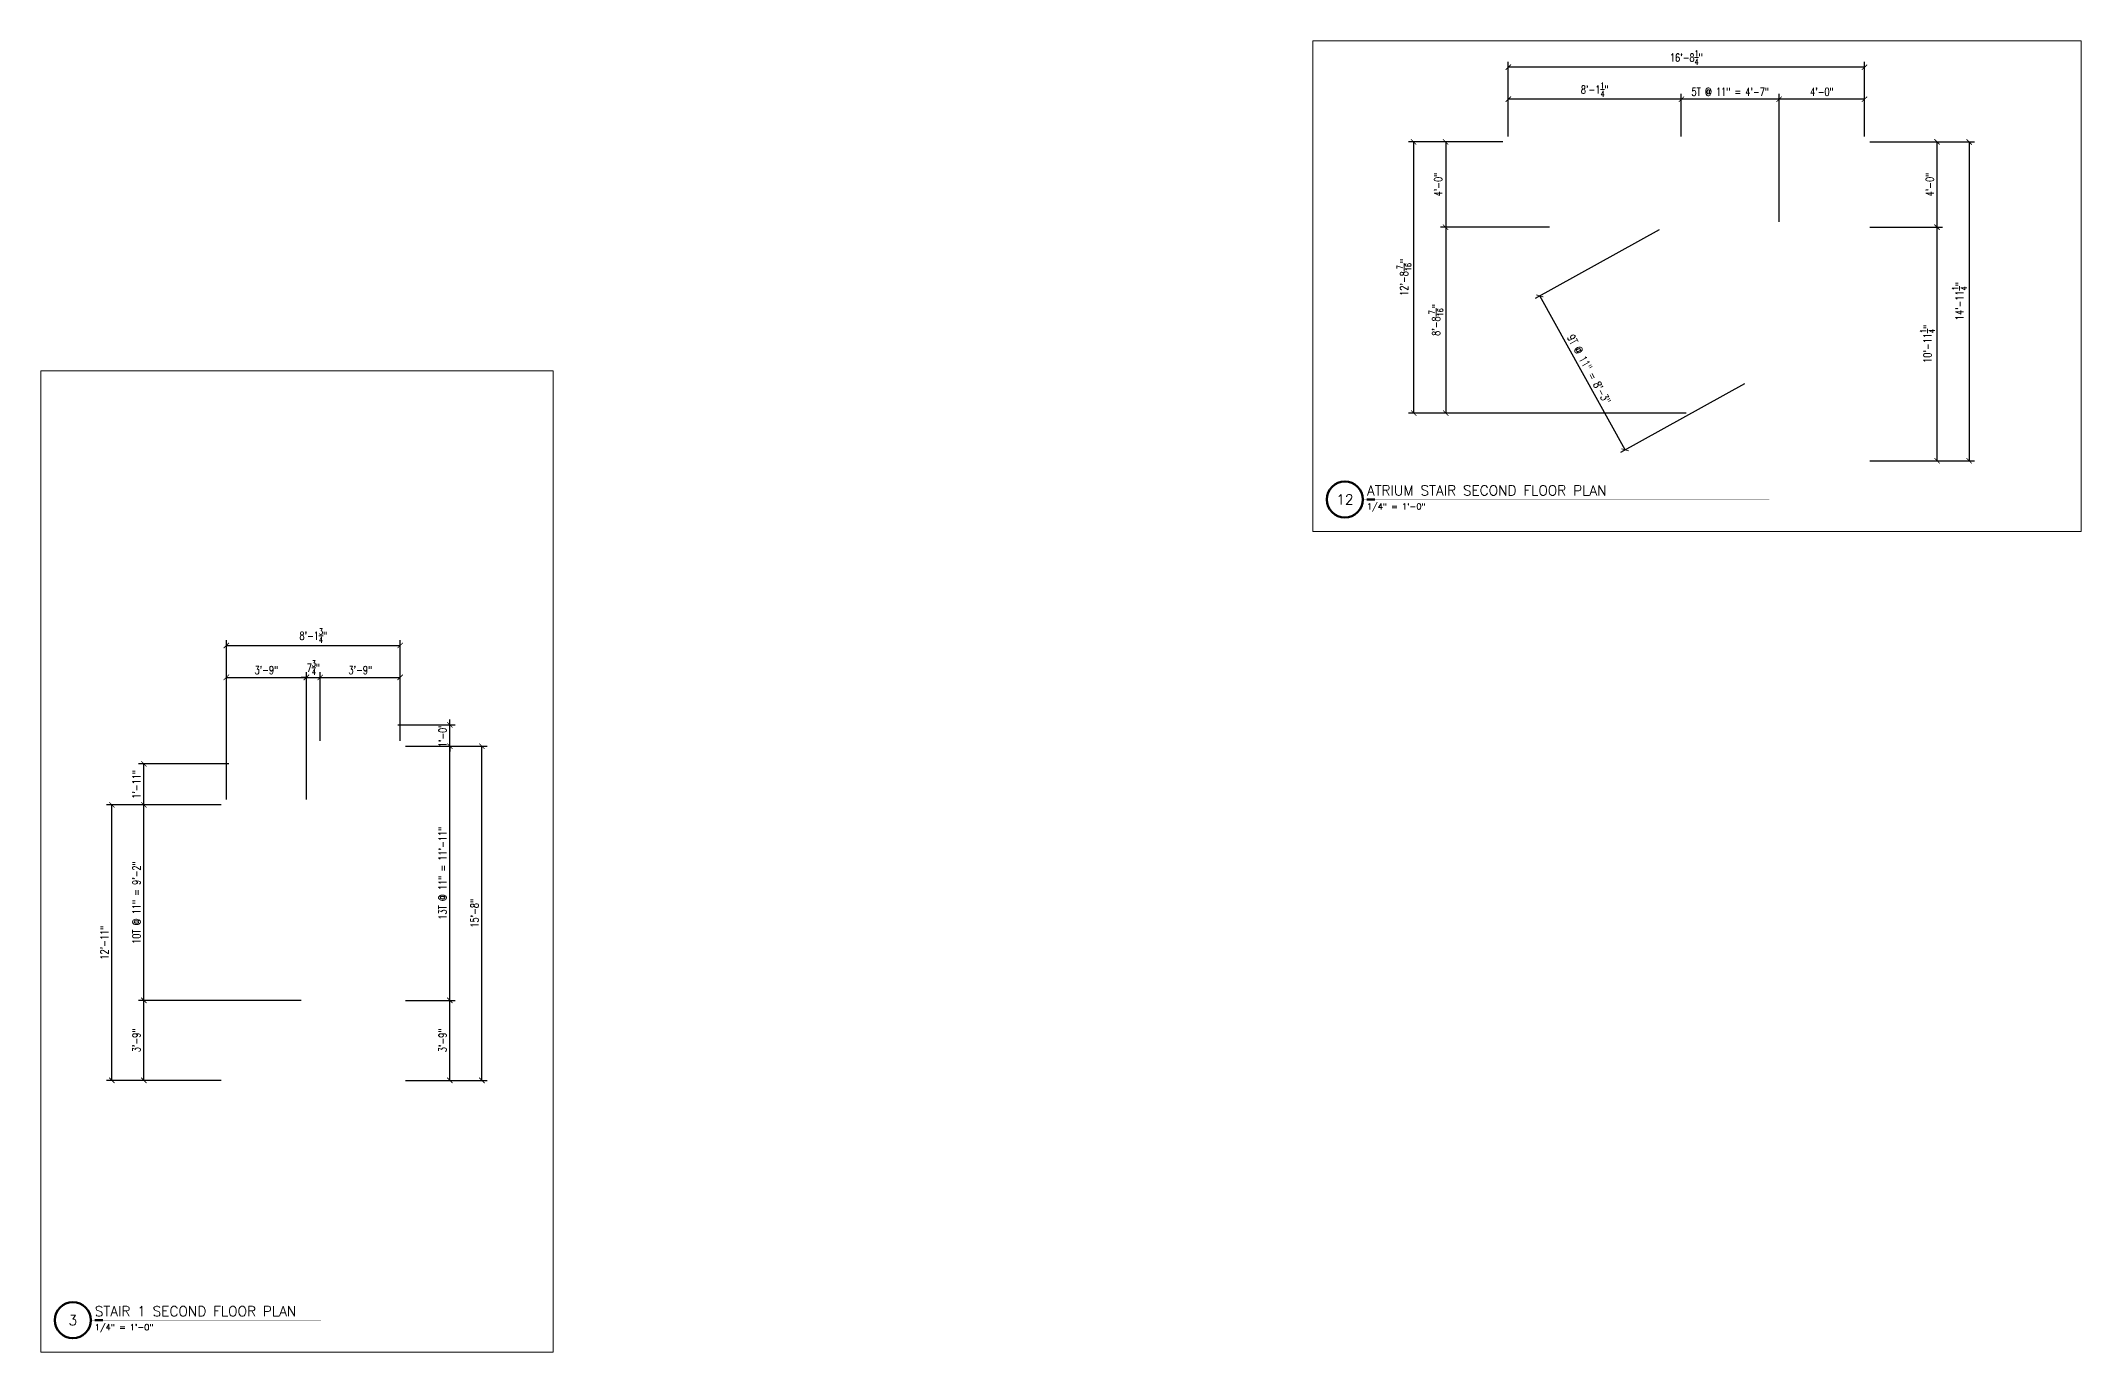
# Model space of a CAD drawing. Header units: inches. Extents: x 267 to 2136, y 549 to 1287.
# Drawn here: x 267 to 1414, y 549 to 1287 of the extents above; entities that cross this region are included whole.
import ezdxf
from ezdxf.enums import TextEntityAlignment as Align

# ---------------------------------------------------------------- set-up
doc = ezdxf.new("R2010")
doc.units = ezdxf.units.IN
doc.header["$LTSCALE"] = 0.5
doc.header["$MEASUREMENT"] = 0
doc.layers.get('0').update_dxf_attribs({"lineweight": 18})
doc.layers.get('Defpoints').update_dxf_attribs({"color": 140, "lineweight": 18})
doc.layers.add('A-Anno-Dims', color=211, linetype='Continuous', lineweight=18)
doc.layers.add('G-Anno-Ttlb', color=213, linetype='Continuous', lineweight=50)
doc.layers.add('A-Anno-Titl-Nplt', color=140, linetype='Continuous', lineweight=18, plot=False)
doc.styles.add('Arch-Dim', font='romans.shx', dxfattribs={"width": 0.75})
doc.styles.add('RomanS', font='romans.shx')
doc.dimstyles.new('Aec-Arch-I-96', dxfattribs={"dimscale": 96, "dimtxt": 0.09375, "dimasz": 0.0625, "dimexe": 0.0625, "dimexo": 0.0625, "dimgap": 0.03125, "dimtad": 1, "dimdec": 4, "dimzin": 3, "dimdsep": 46, "dimlunit": 4, "dimtxsty": 'Arch-Dim', "dimblk": 'ARCHTICK', "dimcen": 0.09375, "dimazin": 2, "dimtfac": 0.75, "dimtdec": 4, "dimtix": 1, "dimtmove": 2, "dimatfit": 2, "dimfxl": 1, "dimtolj": 1, "dimtzin": 0, "dimarcsym": 0})

# ---------------------------------------------------------------- blocks, each defined once
blk = doc.blocks.new('Anno_Title_A1')
at = {"color": 0, "linetype": 'ByBlock', "lineweight": -2}
blk.add_circle((0, 0), 2.25, dxfattribs=at)
blk.add_circle((0, 0), 2.25, dxfattribs=at)
at = {"color": 0, "linetype": 'ByBlock', "lineweight": -2, "style": 'RomanS'}
blk.add_attdef('NUMBER', text='', height=1.25, dxfattribs=at).set_placement((0, 0), align=Align.MIDDLE)
blk = doc.blocks.new('Anno_Title_T1')
at = {"color": 0, "linetype": 'ByBlock', "lineweight": -2}
blk.add_lwpolyline([(2.75, 0), (3.75, 0)], dxfattribs=at)
at = {"color": 0, "linetype": 'ByBlock', "lineweight": -2, "style": 'RomanS'}
blk.add_attdef('TITLE', (2.75, 0.5), '', height=1.25, dxfattribs=at)
blk.add_attdef('SCALE', text='', height=0.75, dxfattribs=at).set_placement((2.75, -0.5), align=Align.TOP_LEFT)
blk = doc.blocks.new('_ArchTick')
at = {"color": 0, "linetype": 'ByBlock', "const_width": 0.15}
blk.add_lwpolyline([(-0.5, -0.5), (0.5, 0.5)], dxfattribs=at)
blk = doc.blocks.new('*D18')
at = {"layer": 'A-Anno-Dims', "color": 0, "lineweight": -2, "transparency": 16777216}
for p, q in [((371.5, 859.9), (371.5, 931.6)), ((416.5, 892.9), (416.5, 931.6)), ((371.5, 928.6), (416.5, 928.6))]:
    blk.add_line(p, q, dxfattribs=at)
at = {"layer": 'Defpoints', "color": 0, "transparency": 16777216}
for p in [(416.5, 928.6), (416.5, 889.9), (371.5, 856.9)]:
    blk.add_point(p, dxfattribs=at)
at = {"layer": 'A-Anno-Dims', "color": 0, "lineweight": -2, "transparency": 16777216, "xscale": 3, "yscale": 3, "zscale": 3, "rotation": 180}
blk.add_blockref('_ArchTick', (371.5, 928.6), dxfattribs=at)
at = {"layer": 'A-Anno-Dims', "color": 0, "lineweight": -2, "transparency": 16777216, "xscale": 3, "yscale": 3, "zscale": 3}
blk.add_blockref('_ArchTick', (416.5, 928.6), dxfattribs=at)
at = {"layer": 'A-Anno-Dims', "color": 0, "transparency": 16777216, "insert": (394, 932.7), "char_height": 4.5, "attachment_point": 5, "style": 'Arch-Dim'}
blk.add_mtext('\\A1;3\'-9"', dxfattribs=at)
blk = doc.blocks.new('*D19')
at = {"layer": 'A-Anno-Dims', "color": 0, "lineweight": -2, "transparency": 16777216}
for p, q in [((424.3, 892.9), (424.3, 931.6)), ((469.2, 892.9), (469.2, 931.6)), ((424.3, 928.6), (469.2, 928.6))]:
    blk.add_line(p, q, dxfattribs=at)
at = {"layer": 'Defpoints', "color": 0, "transparency": 16777216}
for p in [(469.2, 928.6), (424.3, 889.9), (469.2, 889.9)]:
    blk.add_point(p, dxfattribs=at)
at = {"layer": 'A-Anno-Dims', "color": 0, "lineweight": -2, "transparency": 16777216, "xscale": 3, "yscale": 3, "zscale": 3, "rotation": 180}
blk.add_blockref('_ArchTick', (424.3, 928.6), dxfattribs=at)
at = {"layer": 'A-Anno-Dims', "color": 0, "lineweight": -2, "transparency": 16777216, "xscale": 3, "yscale": 3, "zscale": 3}
blk.add_blockref('_ArchTick', (469.2, 928.6), dxfattribs=at)
at = {"layer": 'A-Anno-Dims', "color": 0, "transparency": 16777216, "insert": (446.8, 932.7), "char_height": 4.5, "attachment_point": 5, "style": 'Arch-Dim'}
blk.add_mtext('\\A1;3\'-9"', dxfattribs=at)
blk = doc.blocks.new('*D20')
at = {"layer": 'A-Anno-Dims', "color": 0, "lineweight": -2, "transparency": 16777216}
for p, q in [((416.5, 859.875), (416.5, 931.5625)), ((424.2501, 892.8749), (424.2501, 931.5625)), ((416.5, 928.5625), (413.5, 928.5625)), ((416.5, 928.5625), (424.2501, 928.5625)), ((424.2501, 928.5625), (427.2501, 928.5625))]:
    blk.add_line(p, q, dxfattribs=at)
at = {"layer": 'Defpoints', "color": 0, "transparency": 16777216}
for p in [(424.2501, 928.5625), (424.2501, 889.8749), (416.5, 856.875)]:
    blk.add_point(p, dxfattribs=at)
at = {"layer": 'A-Anno-Dims', "color": 0, "lineweight": -2, "transparency": 16777216, "xscale": 3, "yscale": 3, "zscale": 3}
blk.add_blockref('_ArchTick', (416.5, 928.5625), dxfattribs=at)
at = {"layer": 'A-Anno-Dims', "color": 0, "lineweight": -2, "transparency": 16777216, "xscale": 3, "yscale": 3, "zscale": 3, "rotation": 180}
blk.add_blockref('_ArchTick', (424.2501, 928.5625), dxfattribs=at)
at = {"layer": 'A-Anno-Dims', "color": 0, "transparency": 16777216, "insert": (420.37505, 934), "char_height": 4.5, "attachment_point": 5, "style": 'Arch-Dim'}
blk.add_mtext('\\A1;7{\\H0.750000x;\\S3/4;}"', dxfattribs=at)
blk = doc.blocks.new('*D21')
at = {"layer": 'A-Anno-Dims', "color": 0, "lineweight": -2, "transparency": 16777216}
for p, q in [((371.5, 859.875), (371.5, 949.5625)), ((371.5, 946.5625), (469.25, 946.5625)), ((469.25, 892.8749), (469.25, 949.5625))]:
    blk.add_line(p, q, dxfattribs=at)
at = {"layer": 'Defpoints', "color": 0, "transparency": 16777216}
for p in [(469.25, 946.5625), (469.25, 889.8749), (371.5, 856.875)]:
    blk.add_point(p, dxfattribs=at)
at = {"layer": 'A-Anno-Dims', "color": 0, "lineweight": -2, "transparency": 16777216, "xscale": 3, "yscale": 3, "zscale": 3, "rotation": 180}
blk.add_blockref('_ArchTick', (371.5, 946.5625), dxfattribs=at)
at = {"layer": 'A-Anno-Dims', "color": 0, "lineweight": -2, "transparency": 16777216, "xscale": 3, "yscale": 3, "zscale": 3}
blk.add_blockref('_ArchTick', (469.25, 946.5625), dxfattribs=at)
at = {"layer": 'A-Anno-Dims', "color": 0, "transparency": 16777216, "insert": (420.375, 952), "char_height": 4.5, "attachment_point": 5, "style": 'Arch-Dim'}
blk.add_mtext('\\A1;8\'-1{\\H0.750000x;\\S3/4;}"', dxfattribs=at)
blk = doc.blocks.new('*D22')
at = {"layer": 'A-Anno-Dims', "color": 0, "lineweight": -2, "transparency": 16777216}
for p, q in [((413.5, 746.9), (322.1, 746.9)), ((325.1, 701.9), (325.1, 746.9)), ((368.5, 701.9), (322.1, 701.9))]:
    blk.add_line(p, q, dxfattribs=at)
at = {"layer": 'Defpoints', "color": 0, "transparency": 16777216}
for p in [(325.1, 746.9), (416.5, 746.9), (371.5, 701.9)]:
    blk.add_point(p, dxfattribs=at)
at = {"layer": 'A-Anno-Dims', "color": 0, "lineweight": -2, "transparency": 16777216, "xscale": 3, "yscale": 3, "zscale": 3}
for p, rotation in [((325.1, 746.9), 90), ((325.1, 701.9), 270)]:
    blk.add_blockref('_ArchTick', p, dxfattribs=dict(at, rotation=rotation))
at = {"layer": 'A-Anno-Dims', "color": 0, "transparency": 16777216, "insert": (320.9, 724.4), "char_height": 4.5, "attachment_point": 5, "rotation": 90, "style": 'Arch-Dim'}
blk.add_mtext('\\A1;3\'-9"', dxfattribs=at)
blk = doc.blocks.new('*D23')
at = {"layer": 'A-Anno-Dims', "color": 0, "lineweight": -2, "transparency": 16777216}
for p, q in [((368.5, 856.9), (322.1, 856.9)), ((325.1, 746.9), (325.1, 856.9)), ((413.5, 746.9), (322.1, 746.9))]:
    blk.add_line(p, q, dxfattribs=at)
at = {"layer": 'Defpoints', "color": 0, "transparency": 16777216}
for p in [(325.1, 856.9), (371.5, 856.9), (416.5, 746.9)]:
    blk.add_point(p, dxfattribs=at)
at = {"layer": 'A-Anno-Dims', "color": 0, "lineweight": -2, "transparency": 16777216, "xscale": 3, "yscale": 3, "zscale": 3}
for p, rotation in [((325.1, 856.9), 90), ((325.1, 746.9), 270)]:
    blk.add_blockref('_ArchTick', p, dxfattribs=dict(at, rotation=rotation))
at = {"layer": 'A-Anno-Dims', "color": 0, "transparency": 16777216, "insert": (320.9, 801.9), "char_height": 4.5, "attachment_point": 5, "rotation": 90, "style": 'Arch-Dim'}
blk.add_mtext('\\A1;10T @ 11" = 9\'-2"', dxfattribs=at)
blk = doc.blocks.new('*D24')
at = {"layer": 'A-Anno-Dims', "color": 0, "lineweight": -2, "transparency": 16777216}
for p, q in [((368.5, 856.9), (304.1, 856.9)), ((307.1, 701.9), (307.1, 856.9)), ((368.5, 701.9), (304.1, 701.9))]:
    blk.add_line(p, q, dxfattribs=at)
at = {"layer": 'Defpoints', "color": 0, "transparency": 16777216}
for p in [(307.1, 856.9), (371.5, 856.9), (371.5, 701.9)]:
    blk.add_point(p, dxfattribs=at)
at = {"layer": 'A-Anno-Dims', "color": 0, "lineweight": -2, "transparency": 16777216, "xscale": 3, "yscale": 3, "zscale": 3}
for p, rotation in [((307.1, 856.9), 90), ((307.1, 701.9), 270)]:
    blk.add_blockref('_ArchTick', p, dxfattribs=dict(at, rotation=rotation))
at = {"layer": 'A-Anno-Dims', "color": 0, "transparency": 16777216, "insert": (302.9, 779.4), "char_height": 4.5, "attachment_point": 5, "rotation": 90, "style": 'Arch-Dim'}
blk.add_mtext('\\A1;12\'-11"', dxfattribs=at)
blk = doc.blocks.new('*D25')
at = {"layer": 'A-Anno-Dims', "color": 0, "lineweight": -2, "transparency": 16777216}
for p, q in [((372.8, 879.9), (322.1, 879.9)), ((325.1, 856.9), (325.1, 879.9)), ((368.5, 856.9), (322.1, 856.9))]:
    blk.add_line(p, q, dxfattribs=at)
at = {"layer": 'Defpoints', "color": 0, "transparency": 16777216}
for p in [(325.1, 879.9), (375.8, 879.9), (371.5, 856.9)]:
    blk.add_point(p, dxfattribs=at)
at = {"layer": 'A-Anno-Dims', "color": 0, "lineweight": -2, "transparency": 16777216, "xscale": 3, "yscale": 3, "zscale": 3}
for p, rotation in [((325.1, 879.9), 90), ((325.1, 856.9), 270)]:
    blk.add_blockref('_ArchTick', p, dxfattribs=dict(at, rotation=rotation))
at = {"layer": 'A-Anno-Dims', "color": 0, "transparency": 16777216, "insert": (320.9, 868.4), "char_height": 4.5, "attachment_point": 5, "rotation": 90, "style": 'Arch-Dim'}
blk.add_mtext('\\A1;1\'-11"', dxfattribs=at)
blk = doc.blocks.new('*D34')
at = {"layer": 'A-Anno-Dims', "color": 0, "lineweight": -2, "transparency": 16777216}
for p, q in [((1295.6, 1181.8), (1336.4, 1181.8)), ((1333.4, 1050.5), (1333.4, 1181.8)), ((1295.6, 1050.5), (1336.4, 1050.5))]:
    blk.add_line(p, q, dxfattribs=at)
at = {"layer": 'Defpoints', "color": 0, "transparency": 16777216}
for p in [(1292.6, 1181.8), (1333.4, 1181.8), (1292.6, 1050.5)]:
    blk.add_point(p, dxfattribs=at)
at = {"layer": 'A-Anno-Dims', "color": 0, "lineweight": -2, "transparency": 16777216, "xscale": 3, "yscale": 3, "zscale": 3}
for p, rotation in [((1333.4, 1181.8), 90), ((1333.4, 1050.5), 270)]:
    blk.add_blockref('_ArchTick', p, dxfattribs=dict(at, rotation=rotation))
at = {"layer": 'A-Anno-Dims', "color": 0, "transparency": 16777216, "insert": (1328, 1116.2), "char_height": 4.5, "attachment_point": 5, "rotation": 90, "style": 'Arch-Dim'}
blk.add_mtext('\\A1;10\'-11{\\H0.750000x;\\S1/4;}"', dxfattribs=at)
blk = doc.blocks.new('*D35')
at = {"layer": 'A-Anno-Dims', "color": 0, "lineweight": -2, "transparency": 16777216}
for p, q in [((1295.6, 1229.8), (1336.4, 1229.8)), ((1333.4, 1181.8), (1333.4, 1229.8)), ((1295.6, 1181.8), (1336.4, 1181.8))]:
    blk.add_line(p, q, dxfattribs=at)
at = {"layer": 'Defpoints', "color": 0, "transparency": 16777216}
for p in [(1292.6, 1229.8), (1333.4, 1229.8), (1292.6, 1181.8)]:
    blk.add_point(p, dxfattribs=at)
at = {"layer": 'A-Anno-Dims', "color": 0, "lineweight": -2, "transparency": 16777216, "xscale": 3, "yscale": 3, "zscale": 3}
for p, rotation in [((1333.4, 1229.8), 90), ((1333.4, 1181.8), 270)]:
    blk.add_blockref('_ArchTick', p, dxfattribs=dict(at, rotation=rotation))
at = {"layer": 'A-Anno-Dims', "color": 0, "transparency": 16777216, "insert": (1329.3, 1205.8), "char_height": 4.5, "attachment_point": 5, "rotation": 90, "style": 'Arch-Dim'}
blk.add_mtext('\\A1;4\'-0"', dxfattribs=at)
blk = doc.blocks.new('*D36')
at = {"layer": 'A-Anno-Dims', "color": 0, "lineweight": -2, "transparency": 16777216}
for p, q in [((1295.6, 1229.8), (1354.4, 1229.8)), ((1351.4, 1229.8), (1351.4, 1050.5)), ((1295.6, 1050.5), (1354.4, 1050.5))]:
    blk.add_line(p, q, dxfattribs=at)
at = {"layer": 'Defpoints', "color": 0, "transparency": 16777216}
for p in [(1292.6, 1229.8), (1292.6, 1050.5), (1351.4, 1050.5)]:
    blk.add_point(p, dxfattribs=at)
at = {"layer": 'A-Anno-Dims', "color": 0, "lineweight": -2, "transparency": 16777216, "xscale": 3, "yscale": 3, "zscale": 3}
for p, rotation in [((1351.4, 1229.8), 90), ((1351.4, 1050.5), 270)]:
    blk.add_blockref('_ArchTick', p, dxfattribs=dict(at, rotation=rotation))
at = {"layer": 'A-Anno-Dims', "color": 0, "transparency": 16777216, "insert": (1346, 1140.2), "char_height": 4.5, "attachment_point": 5, "rotation": 90, "style": 'Arch-Dim'}
blk.add_mtext('\\A1;14\'-11{\\H0.750000x;\\S1/4;}"', dxfattribs=at)
blk = doc.blocks.new('*D37')
at = {"layer": 'A-Anno-Dims', "color": 0, "lineweight": -2, "transparency": 16777216}
for p, q in [((1244.6, 1232.8), (1244.6, 1256.8)), ((1292.6, 1253.8), (1244.6, 1253.8)), ((1292.6, 1232.8), (1292.6, 1256.8))]:
    blk.add_line(p, q, dxfattribs=at)
at = {"layer": 'Defpoints', "color": 0, "transparency": 16777216}
for p in [(1244.6, 1253.8), (1244.6, 1229.8), (1292.6, 1229.8)]:
    blk.add_point(p, dxfattribs=at)
at = {"layer": 'A-Anno-Dims', "color": 0, "lineweight": -2, "transparency": 16777216, "xscale": 3, "yscale": 3, "zscale": 3, "rotation": 180}
blk.add_blockref('_ArchTick', (1244.6, 1253.8), dxfattribs=at)
at = {"layer": 'A-Anno-Dims', "color": 0, "lineweight": -2, "transparency": 16777216, "xscale": 3, "yscale": 3, "zscale": 3}
blk.add_blockref('_ArchTick', (1292.6, 1253.8), dxfattribs=at)
at = {"layer": 'A-Anno-Dims', "color": 0, "transparency": 16777216, "insert": (1268.6, 1258), "char_height": 4.5, "attachment_point": 5, "style": 'Arch-Dim'}
blk.add_mtext('\\A1;4\'-0"', dxfattribs=at)
blk = doc.blocks.new('*D38')
at = {"layer": 'A-Anno-Dims', "color": 0, "lineweight": -2, "transparency": 16777216}
for p, q in [((1189.6, 1232.8), (1189.6, 1256.8)), ((1244.6, 1253.8), (1189.6, 1253.8)), ((1244.6, 1184.8), (1244.6, 1256.8))]:
    blk.add_line(p, q, dxfattribs=at)
at = {"layer": 'Defpoints', "color": 0, "transparency": 16777216}
for p in [(1189.6, 1253.8), (1189.6, 1229.8, -192), (1244.6, 1181.8)]:
    blk.add_point(p, dxfattribs=at)
at = {"layer": 'A-Anno-Dims', "color": 0, "lineweight": -2, "transparency": 16777216, "xscale": 3, "yscale": 3, "zscale": 3, "rotation": 180}
blk.add_blockref('_ArchTick', (1189.6, 1253.8), dxfattribs=at)
at = {"layer": 'A-Anno-Dims', "color": 0, "lineweight": -2, "transparency": 16777216, "xscale": 3, "yscale": 3, "zscale": 3}
blk.add_blockref('_ArchTick', (1244.6, 1253.8), dxfattribs=at)
at = {"layer": 'A-Anno-Dims', "color": 0, "transparency": 16777216, "insert": (1217.1, 1258), "char_height": 4.5, "attachment_point": 5, "style": 'Arch-Dim'}
blk.add_mtext('\\A1;5T @ 11" = 4\'-7"', dxfattribs=at)
blk = doc.blocks.new('*D39')
at = {"layer": 'A-Anno-Dims', "color": 0, "lineweight": -2, "transparency": 16777216}
for p, q in [((1092.3, 1232.8), (1092.3, 1256.8)), ((1189.6, 1253.8), (1092.3, 1253.8)), ((1189.6, 1232.8), (1189.6, 1256.8))]:
    blk.add_line(p, q, dxfattribs=at)
at = {"layer": 'Defpoints', "color": 0, "transparency": 16777216}
for p in [(1092.3, 1253.8), (1092.3, 1229.8), (1189.6, 1229.8, -192)]:
    blk.add_point(p, dxfattribs=at)
at = {"layer": 'A-Anno-Dims', "color": 0, "lineweight": -2, "transparency": 16777216, "xscale": 3, "yscale": 3, "zscale": 3, "rotation": 180}
blk.add_blockref('_ArchTick', (1092.3, 1253.8), dxfattribs=at)
at = {"layer": 'A-Anno-Dims', "color": 0, "lineweight": -2, "transparency": 16777216, "xscale": 3, "yscale": 3, "zscale": 3}
blk.add_blockref('_ArchTick', (1189.6, 1253.8), dxfattribs=at)
at = {"layer": 'A-Anno-Dims', "color": 0, "transparency": 16777216, "insert": (1140.9, 1259.2), "char_height": 4.5, "attachment_point": 5, "style": 'Arch-Dim'}
blk.add_mtext('\\A1;8\'-1{\\H0.750000x;\\S1/4;}"', dxfattribs=at)
blk = doc.blocks.new('*D40')
at = {"layer": 'A-Anno-Dims', "color": 0, "lineweight": -2, "transparency": 16777216}
for p, q in [((1089.3, 1229.8), (1054.1, 1229.8)), ((1057.1, 1229.8), (1057.1, 1181.8)), ((1115.5, 1181.8), (1054.1, 1181.8))]:
    blk.add_line(p, q, dxfattribs=at)
at = {"layer": 'Defpoints', "color": 0, "transparency": 16777216}
for p in [(1092.3, 1229.8), (1057.1, 1181.8), (1118.5, 1181.8)]:
    blk.add_point(p, dxfattribs=at)
at = {"layer": 'A-Anno-Dims', "color": 0, "lineweight": -2, "transparency": 16777216, "xscale": 3, "yscale": 3, "zscale": 3}
for p, rotation in [((1057.1, 1229.8), 90), ((1057.1, 1181.8), 270)]:
    blk.add_blockref('_ArchTick', p, dxfattribs=dict(at, rotation=rotation))
at = {"layer": 'A-Anno-Dims', "color": 0, "transparency": 16777216, "insert": (1052.9, 1205.8), "char_height": 4.5, "attachment_point": 5, "rotation": 90, "style": 'Arch-Dim'}
blk.add_mtext('\\A1;4\'-0"', dxfattribs=at)
blk = doc.blocks.new('*D41')
at = {"layer": 'A-Anno-Dims', "color": 0, "lineweight": -2, "transparency": 16777216}
for p, q in [((1115.5, 1181.8), (1054.1, 1181.8)), ((1057.1, 1181.8), (1057.1, 1077.3)), ((1192.4, 1077.3), (1054.1, 1077.3))]:
    blk.add_line(p, q, dxfattribs=at)
at = {"layer": 'Defpoints', "color": 0, "transparency": 16777216}
for p in [(1118.5, 1181.8), (1057.1, 1077.3), (1195.4, 1077.3)]:
    blk.add_point(p, dxfattribs=at)
at = {"layer": 'A-Anno-Dims', "color": 0, "lineweight": -2, "transparency": 16777216, "xscale": 3, "yscale": 3, "zscale": 3}
for p, rotation in [((1057.1, 1181.8), 90), ((1057.1, 1077.3), 270)]:
    blk.add_blockref('_ArchTick', p, dxfattribs=dict(at, rotation=rotation))
at = {"layer": 'A-Anno-Dims', "color": 0, "transparency": 16777216, "insert": (1051.7, 1129.6), "char_height": 4.5, "attachment_point": 5, "rotation": 90, "style": 'Arch-Dim'}
blk.add_mtext('\\A1;8\'-8{\\H0.750000x;\\S7/16;}"', dxfattribs=at)
blk = doc.blocks.new('*D42')
at = {"layer": 'A-Anno-Dims', "color": 0, "lineweight": -2, "transparency": 16777216}
for p, q in [((1092.3, 1232.8), (1092.3, 1274.8)), ((1292.6, 1232.8), (1292.6, 1274.8)), ((1292.6, 1271.8), (1092.3, 1271.8))]:
    blk.add_line(p, q, dxfattribs=at)
at = {"layer": 'Defpoints', "color": 0, "transparency": 16777216}
for p in [(1092.3, 1271.8), (1092.3, 1229.8), (1292.6, 1229.8)]:
    blk.add_point(p, dxfattribs=at)
at = {"layer": 'A-Anno-Dims', "color": 0, "lineweight": -2, "transparency": 16777216, "xscale": 3, "yscale": 3, "zscale": 3, "rotation": 180}
blk.add_blockref('_ArchTick', (1092.3, 1271.8), dxfattribs=at)
at = {"layer": 'A-Anno-Dims', "color": 0, "lineweight": -2, "transparency": 16777216, "xscale": 3, "yscale": 3, "zscale": 3}
blk.add_blockref('_ArchTick', (1292.6, 1271.8), dxfattribs=at)
at = {"layer": 'A-Anno-Dims', "color": 0, "transparency": 16777216, "insert": (1192.4, 1277.2), "char_height": 4.5, "attachment_point": 5, "style": 'Arch-Dim'}
blk.add_mtext('\\A1;16\'-8{\\H0.750000x;\\S1/4;}"', dxfattribs=at)
blk = doc.blocks.new('*D43')
at = {"layer": 'A-Anno-Dims', "color": 0, "lineweight": -2, "transparency": 16777216}
for p, q in [((1089.3, 1229.8), (1036.1, 1229.8)), ((1039.1, 1077.3), (1039.1, 1229.8)), ((1192.4, 1077.3), (1036.1, 1077.3))]:
    blk.add_line(p, q, dxfattribs=at)
at = {"layer": 'Defpoints', "color": 0, "transparency": 16777216}
for p in [(1039.1, 1229.8), (1092.3, 1229.8), (1195.4, 1077.3)]:
    blk.add_point(p, dxfattribs=at)
at = {"layer": 'A-Anno-Dims', "color": 0, "lineweight": -2, "transparency": 16777216, "xscale": 3, "yscale": 3, "zscale": 3}
for p, rotation in [((1039.1, 1229.8), 90), ((1039.1, 1077.3), 270)]:
    blk.add_blockref('_ArchTick', p, dxfattribs=dict(at, rotation=rotation))
at = {"layer": 'A-Anno-Dims', "color": 0, "transparency": 16777216, "insert": (1033.7, 1153.6), "char_height": 4.5, "attachment_point": 5, "rotation": 90, "style": 'Arch-Dim'}
blk.add_mtext('\\A1;12\'-8{\\H0.750000x;\\S7/16;}"', dxfattribs=at)
blk = doc.blocks.new('*D44')
at = {"layer": 'A-Anno-Dims', "color": 0, "lineweight": -2, "transparency": 16777216}
for p, q in [((472.2, 746.9), (500.2, 746.9)), ((497.2, 701.9), (497.2, 746.9)), ((472.2, 701.9), (500.2, 701.9))]:
    blk.add_line(p, q, dxfattribs=at)
at = {"layer": 'Defpoints', "color": 0, "transparency": 16777216}
for p in [(469.2, 746.9, -192), (497.2, 746.9), (469.2, 701.9)]:
    blk.add_point(p, dxfattribs=at)
at = {"layer": 'A-Anno-Dims', "color": 0, "lineweight": -2, "transparency": 16777216, "xscale": 3, "yscale": 3, "zscale": 3}
for p, rotation in [((497.2, 746.9), 90), ((497.2, 701.9), 270)]:
    blk.add_blockref('_ArchTick', p, dxfattribs=dict(at, rotation=rotation))
at = {"layer": 'A-Anno-Dims', "color": 0, "transparency": 16777216, "insert": (493.1, 724.4), "char_height": 4.5, "attachment_point": 5, "rotation": 90, "style": 'Arch-Dim'}
blk.add_mtext('\\A1;3\'-9"', dxfattribs=at)
blk = doc.blocks.new('*D45')
at = {"layer": 'A-Anno-Dims', "color": 0, "lineweight": -2, "transparency": 16777216}
for p, q in [((472.2, 889.9), (500.2, 889.9)), ((497.2, 746.9), (497.2, 889.9)), ((472.2, 746.9), (500.2, 746.9))]:
    blk.add_line(p, q, dxfattribs=at)
at = {"layer": 'Defpoints', "color": 0, "transparency": 16777216}
for p in [(469.2, 889.9, -192), (497.2, 889.9), (469.2, 746.9, -192)]:
    blk.add_point(p, dxfattribs=at)
at = {"layer": 'A-Anno-Dims', "color": 0, "lineweight": -2, "transparency": 16777216, "xscale": 3, "yscale": 3, "zscale": 3}
for p, rotation in [((497.2, 889.9), 90), ((497.2, 746.9), 270)]:
    blk.add_blockref('_ArchTick', p, dxfattribs=dict(at, rotation=rotation))
at = {"layer": 'A-Anno-Dims', "color": 0, "transparency": 16777216, "insert": (493.1, 818.4), "char_height": 4.5, "attachment_point": 5, "rotation": 90, "style": 'Arch-Dim'}
blk.add_mtext('\\A1;13T @ 11" = 11\'-11"', dxfattribs=at)
blk = doc.blocks.new('*D46')
at = {"layer": 'A-Anno-Dims', "color": 0, "lineweight": -2, "transparency": 16777216}
for p, q in [((468, 901.9), (500.2, 901.9)), ((497.2, 901.9), (497.2, 904.9)), ((497.2, 889.9), (497.2, 901.9)), ((472.2, 889.9), (500.2, 889.9)), ((497.2, 889.9), (497.2, 886.9))]:
    blk.add_line(p, q, dxfattribs=at)
at = {"layer": 'Defpoints', "color": 0, "transparency": 16777216}
for p in [(465, 901.9, -192), (497.2, 901.9), (469.2, 889.9, -192)]:
    blk.add_point(p, dxfattribs=at)
at = {"layer": 'A-Anno-Dims', "color": 0, "lineweight": -2, "transparency": 16777216, "xscale": 3, "yscale": 3, "zscale": 3}
for p, rotation in [((497.2, 901.9), 270), ((497.2, 889.9), 90)]:
    blk.add_blockref('_ArchTick', p, dxfattribs=dict(at, rotation=rotation))
at = {"layer": 'A-Anno-Dims', "color": 0, "transparency": 16777216, "insert": (493.1, 895.9), "char_height": 4.5, "attachment_point": 5, "rotation": 90, "style": 'Arch-Dim'}
blk.add_mtext('\\A1;1\'-0"', dxfattribs=at)
blk = doc.blocks.new('*D47')
at = {"layer": 'A-Anno-Dims', "color": 0, "lineweight": -2, "transparency": 16777216}
for p, q in [((472.2, 889.9), (518.2, 889.9)), ((515.2, 701.9), (515.2, 889.9)), ((472.2, 701.9), (518.2, 701.9))]:
    blk.add_line(p, q, dxfattribs=at)
at = {"layer": 'Defpoints', "color": 0, "transparency": 16777216}
for p in [(469.2, 889.9, -192), (515.2, 889.9), (469.2, 701.9)]:
    blk.add_point(p, dxfattribs=at)
at = {"layer": 'A-Anno-Dims', "color": 0, "lineweight": -2, "transparency": 16777216, "xscale": 3, "yscale": 3, "zscale": 3}
for p, rotation in [((515.2, 889.9), 90), ((515.2, 701.9), 270)]:
    blk.add_blockref('_ArchTick', p, dxfattribs=dict(at, rotation=rotation))
at = {"layer": 'A-Anno-Dims', "color": 0, "transparency": 16777216, "insert": (511.1, 795.9), "char_height": 4.5, "attachment_point": 5, "rotation": 90, "style": 'Arch-Dim'}
blk.add_mtext('\\A1;15\'-8"', dxfattribs=at)
blk = doc.blocks.new('*D52')
at = {"layer": 'A-Anno-Dims', "color": 0, "lineweight": -2, "transparency": 16777216}
for p, q in [((1177.1, 1180.3), (1107.4, 1141.7)), ((1158, 1056.6), (1110, 1143.2)), ((1225.1, 1093.7), (1155.4, 1055.1))]:
    blk.add_line(p, q, dxfattribs=at)
at = {"layer": 'Defpoints', "color": 0, "transparency": 16777216}
for p in [(1179.7, 1181.8, -192), (1110, 1143.2), (1227.7, 1095.2, -192)]:
    blk.add_point(p, dxfattribs=at)
at = {"layer": 'A-Anno-Dims', "color": 0, "lineweight": -2, "transparency": 16777216, "xscale": 3, "yscale": 3, "zscale": 3}
for p, rotation in [((1110, 1143.2), 118.9877616954792), ((1158, 1056.6), 298.9877616954792)]:
    blk.add_blockref('_ArchTick', p, dxfattribs=dict(at, rotation=rotation))
at = {"layer": 'A-Anno-Dims', "color": 0, "transparency": 16777216, "insert": (1137.7, 1101.9), "char_height": 4.5, "attachment_point": 5, "rotation": 298.9878, "style": 'Arch-Dim'}
blk.add_mtext('\\A1;9T @ 11" = 8\'-3"', dxfattribs=at)

msp = doc.modelspace()

# ---------------------------------------------------------------- linework, layer by layer
at = {"layer": 'A-Anno-Titl-Nplt'}
for points in [[(1414.4375, 1286.6875), (982.4375, 1286.6875), (982.4375, 1010.6875), (1414.4375, 1010.6875)], [(267.15625, 549), (555.15625, 549), (555.15625, 1101), (267.15625, 1101)]]:
    msp.add_lwpolyline(points, close=True, dxfattribs=at)
at = {"layer": 'G-Anno-Ttlb'}
for points in [[(1010.5625, 1028.6875, 0.1125, 0.1125, 0), (1239, 1028.6875, 0.1125, 0.1125, 0)], [(295.28125, 567, 0.1125, 0.1125, 0), (424.65625, 567, 0.1125, 0.1125, 0)]]:
    msp.add_lwpolyline(points, format="xyseb", dxfattribs=at)

# ---------------------------------------------------------------- block references
ref = msp.add_blockref('Anno_Title_A1', (1000.4375, 1028.6875), dxfattribs=dict(at, xscale=4.5, yscale=4.5, zscale=4.5))
ref.add_attrib('NUMBER', '12', dxfattribs={"layer": '0', "color": 0, "linetype": 'ByBlock', "lineweight": -2, "height": 5.625, "style": 'Arch-Dim'}).set_placement((1000.4375, 1028.6875), align=Align.MIDDLE)
ref = msp.add_blockref('Anno_Title_T1', (1000.4375, 1028.6875), dxfattribs=dict(at, xscale=4.5, yscale=4.5, zscale=4.5))
ref.add_attrib('SCALE', '1/4" = 1\'-0"', dxfattribs={"layer": '0', "color": 0, "linetype": 'ByBlock', "lineweight": -2, "height": 3.375, "style": 'Arch-Dim'}).set_placement((1012.8125, 1026.4375), align=Align.TOP_LEFT)
ref.add_attrib('TITLE', 'ATRIUM STAIR SECOND FLOOR PLAN', (1012.8125, 1030.9375), dxfattribs={"layer": '0', "color": 0, "linetype": 'ByBlock', "lineweight": -2, "height": 5.625, "style": 'Arch-Dim'})
ref = msp.add_blockref('Anno_Title_A1', (285.15625, 567), dxfattribs=dict(at, xscale=4.5, yscale=4.5, zscale=4.5))
ref.add_attrib('NUMBER', '3', dxfattribs={"layer": '0', "color": 0, "linetype": 'ByBlock', "lineweight": -2, "height": 5.625, "style": 'Arch-Dim'}).set_placement((285.15625, 567), align=Align.MIDDLE)
ref = msp.add_blockref('Anno_Title_T1', (285.15625, 567), dxfattribs=dict(at, xscale=4.5, yscale=4.5, zscale=4.5))
ref.add_attrib('SCALE', '1/4" = 1\'-0"', dxfattribs={"layer": '0', "color": 0, "linetype": 'ByBlock', "lineweight": -2, "height": 3.375, "style": 'Arch-Dim'}).set_placement((297.53125, 564.75), align=Align.TOP_LEFT)
ref.add_attrib('TITLE', 'STAIR 1 SECOND FLOOR PLAN', (297.53125, 569.25), dxfattribs={"layer": '0', "color": 0, "linetype": 'ByBlock', "lineweight": -2, "height": 5.625, "style": 'Arch-Dim'})

# ---------------------------------------------------------------- dimensions: what is measured, and where the dimension line sits
at = {"layer": 'A-Anno-Dims'}
for base, p1, p2, picture, middle in [((1092.31554, 1271.77747), (1292.5625, 1229.77747), (1092.31554, 1229.77747), '*D42', (1192.43902, 1277.21497)), ((1092.31554, 1253.77747), (1189.5625, 1229.77747, -192), (1092.31554, 1229.77747), '*D39', (1140.93902, 1259.21497)), ((1244.5625, 1253.77747), (1292.5625, 1229.77747), (1244.5625, 1229.77747), '*D37', (1268.5625, 1257.95604)), ((469.25, 946.5625), (371.5, 856.875), (469.25, 889.8749), '*D21', (420.375, 952)), ((416.4999, 928.5625), (371.5, 856.875), (416.4999, 889.8749), '*D18', (393.99995, 932.74107)), ((424.2501, 928.5625), (416.5, 856.875), (424.2501, 889.8749), '*D20', (420.37505, 934)), ((469.25, 928.5625), (424.2501, 889.8749), (469.25, 889.8749), '*D19', (446.75005, 932.74107))]:
    dim = msp.add_linear_dim(base=base, p1=p1, p2=p2, dimstyle='Aec-Arch-I-96', override={"dimscale": 48}, dxfattribs=at)
    dim.commit()
    dim.dimension.update_dxf_attribs({"geometry": picture, "text_midpoint": middle})
dim = msp.add_linear_dim(base=(1189.5625, 1253.77747), p1=(1244.5625, 1181.77747), p2=(1189.5625, 1229.77747, -192), text='5T @ 11" = 4\'-7"', dimstyle='Aec-Arch-I-96', override={"dimscale": 48}, dxfattribs=at)
dim.commit()
dim.dimension.update_dxf_attribs({"geometry": '*D38', "text_midpoint": (1217.0625, 1257.95604)})
for base, p1, p2, picture, middle in [((1039.125, 1229.777468), (1195.448353, 1077.324116), (1092.315544, 1229.777468), '*D43', (1033.6875, 1153.550792)), ((1057.125, 1181.77747), (1092.31554, 1229.77747), (1118.49025, 1181.77747), '*D40', (1052.94643, 1205.77747)), ((1333.4375, 1229.77747), (1292.5625, 1181.77747), (1292.5625, 1229.77747), '*D35', (1329.25893, 1205.77747)), ((1351.4375, 1050.54016), (1292.5625, 1229.77747), (1292.5625, 1050.54016), '*D36', (1346, 1140.15881)), ((1057.125, 1077.324116), (1118.490254, 1181.777468), (1195.448353, 1077.324116), '*D41', (1051.6875, 1129.550792)), ((1333.4375, 1181.77747), (1292.5625, 1050.54016), (1292.5625, 1181.77747), '*D34', (1328, 1116.15881)), ((497.25, 901.8749), (469.25, 889.8749, -192), (465, 901.8749, -192), '*D46', (493.07143, 895.8749)), ((515.25, 889.8749), (469.25, 701.875), (469.25, 889.8749, -192), '*D47', (511.07143, 795.87495)), ((325.0625, 879.875), (371.5, 856.875), (375.75, 879.875), '*D25', (320.88393, 868.375)), ((307.0625, 856.875), (371.5, 701.875), (371.5, 856.875), '*D24', (302.88393, 779.375)), ((325.0625, 746.875), (371.5, 701.875), (416.4999, 746.875), '*D22', (320.88393, 724.375)), ((497.25, 746.8749), (469.25, 701.875), (469.25, 746.8749, -192), '*D44', (493.07143, 724.37495))]:
    dim = msp.add_linear_dim(base=base, p1=p1, p2=p2, angle=90, dimstyle='Aec-Arch-I-96', override={"dimscale": 48}, dxfattribs=at)
    dim.commit()
    dim.dimension.update_dxf_attribs({"geometry": picture, "text_midpoint": middle})
dim = msp.add_aligned_dim(p1=(1227.67721, 1095.17987, -192), p2=(1179.69956, 1181.77747, -192), distance=79.63518, text='9T @ 11" = 8\'-3"', dimstyle='Aec-Arch-I-96', override={"dimscale": 48}, dxfattribs=at)
dim.commit()
dim.dimension.update_dxf_attribs({"geometry": '*D52', "text_midpoint": (1137.68474, 1101.91068)})
for base, p1, p2, text, picture, middle in [((497.25, 889.8749), (469.25, 746.8749, -192), (469.25, 889.8749, -192), '13T @ 11" = 11\'-11"', '*D45', (493.07143, 818.3749)), ((325.0625, 856.875), (416.4999, 746.875), (371.5, 856.875), '10T @ 11" = 9\'-2"', '*D23', (320.88393, 801.875))]:
    dim = msp.add_linear_dim(base=base, p1=p1, p2=p2, angle=90, text=text, dimstyle='Aec-Arch-I-96', override={"dimscale": 48}, dxfattribs=at)
    dim.commit()
    dim.dimension.update_dxf_attribs({"geometry": picture, "text_midpoint": middle})

doc.saveas('drawing.dxf')
